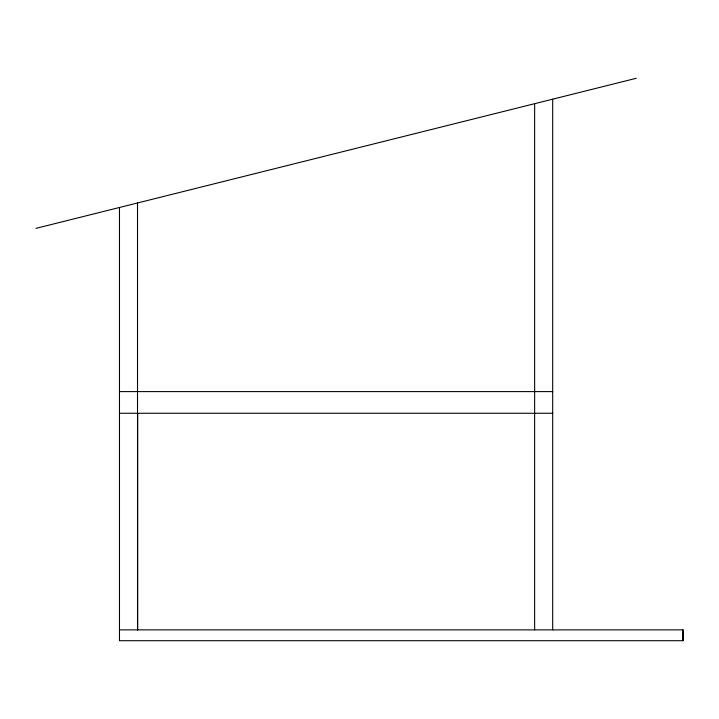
<?xml version="1.0" encoding="UTF-8"?>
<svg xmlns="http://www.w3.org/2000/svg" width="719" height="719" viewBox="0 0 719 719"><rect width="100%" height="100%" fill="white"/><g stroke="black" fill="none" stroke-linecap="round" stroke-linejoin="round"><path stroke-width="1.08" d="M35.95 228.363L636.207 78.299M119.471 391.603L552.686 391.603M119.471 413.263L552.686 413.263M119.471 629.871L683.05 629.871L683.05 640.701L119.471 640.701L119.471 207.485M682.933 629.871L682.933 640.701M552.686 99.177L552.686 629.871M534.639 103.689L534.639 629.871M137.662 413.263L137.662 629.871M137.518 202.974L137.518 629.871"/></g></svg>
